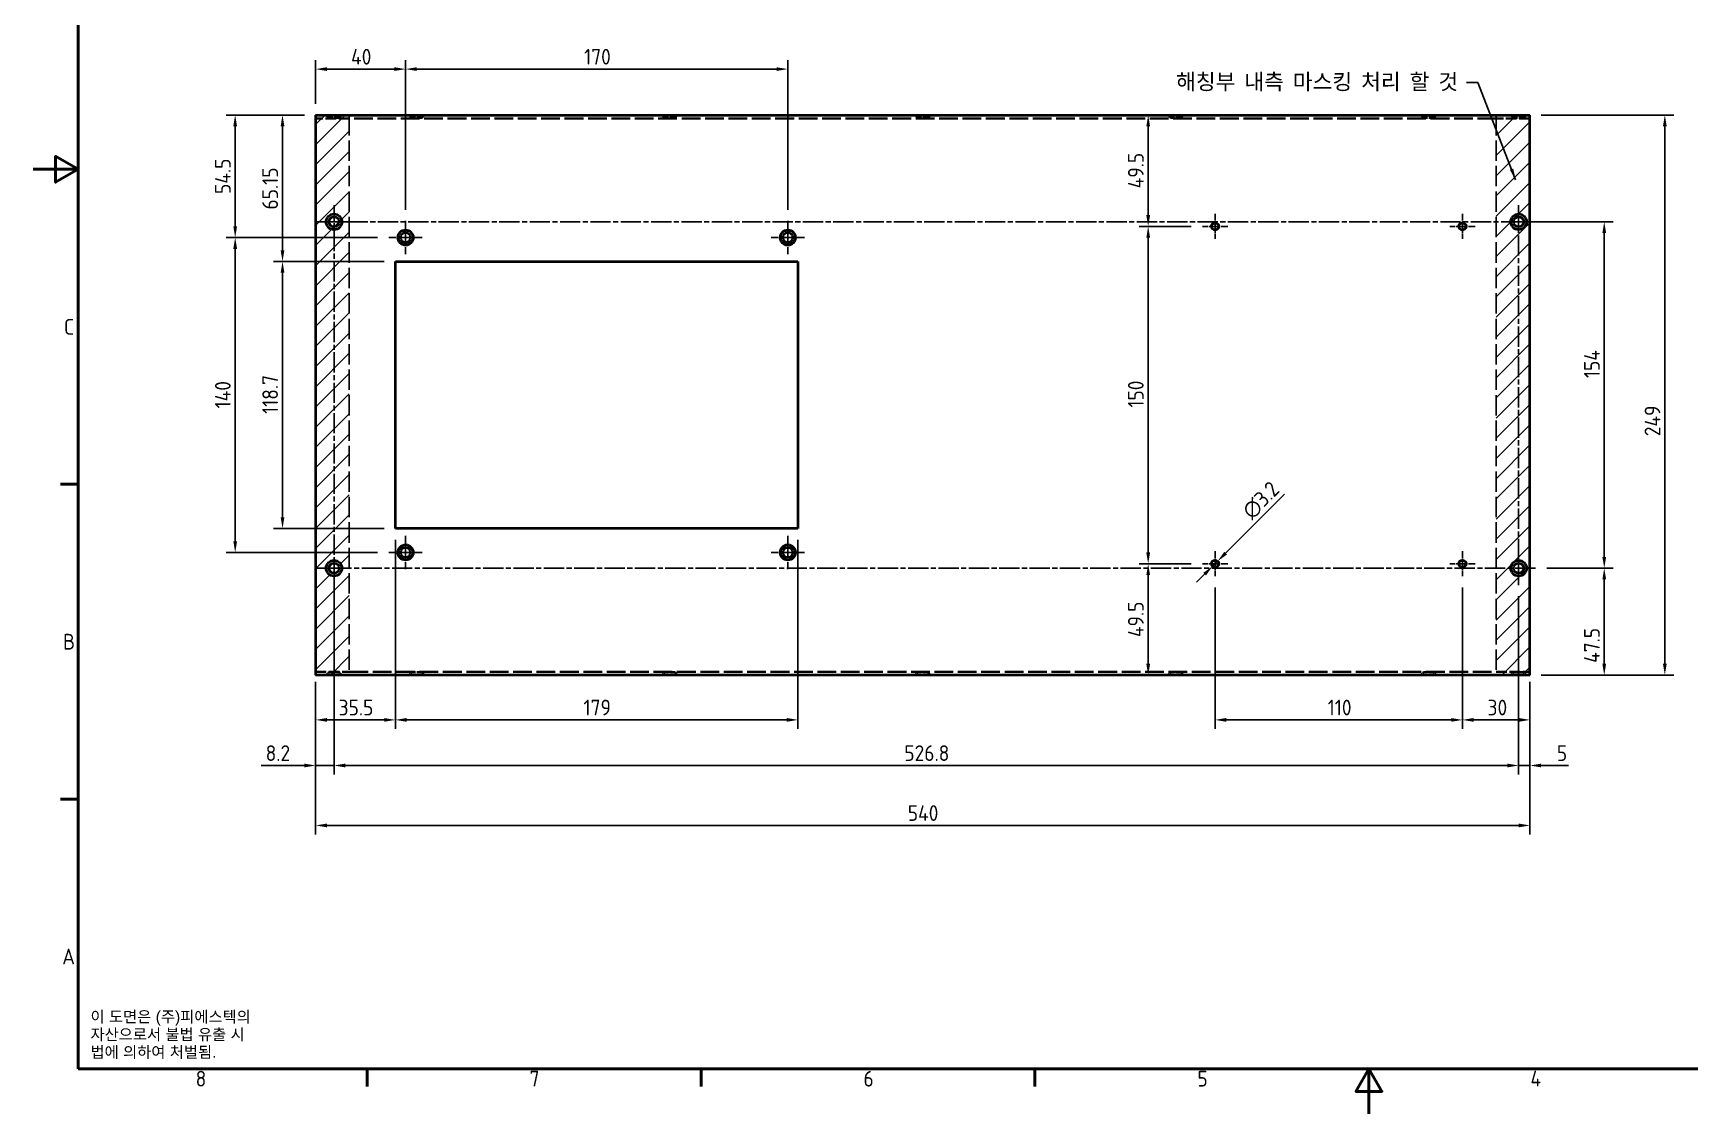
# Model space of a CAD drawing. Header units: millimetres. Extents: x 0 to 1188, y 0 to 840.
# Drawn here: x 0 to 737, y 0 to 481 of the extents above; entities that cross this region are included whole.
import ezdxf

# ---------------------------------------------------------------- set-up
doc = ezdxf.new("R2010")
doc.units = ezdxf.units.MM
doc.header["$LTSCALE"] = 2
doc.linetypes.add('CHAIN', pattern=[0.3543, 0.2362, -0.0295, 0.0591, -0.0295])
doc.linetypes.add('DASHED', pattern=[0.2067, 0.1654, -0.0413])
doc.layers.get('0').update_dxf_attribs({"color": 3, "lineweight": 25})
for name, color, linetype, lineweight in [('가려진 것(ISO)', 2, 'DASHED', 35), ('가시적인 것(ISO)', 3, 'Continuous', 40), ('경계(ISO)', 7, 'Continuous', 50), ('기호(ISO)', 5, 'Continuous', 25), ('스케치 형상(ISO)', 3, 'Continuous', 25), ('중심 표식(ISO)', 1, 'Continuous', 25), ('중심선(ISO)', 1, 'Continuous', 25), ('치수(ISO)', 2, 'Continuous', 25), ('해치(ISO)', 7, 'Continuous', 18)]:
    doc.layers.add(name, color=color, linetype=linetype, lineweight=lineweight)
doc.styles.add('문자 텍스트_PSTEK_POSCO', font='isocp.shx')
doc.styles.add('치수 텍스트_PSTEK_POSCO', font='isocp.shx')
doc.dimstyles.new('치수_PSTEK_POSCO', dxfattribs={"dimscale": 2, "dimtxt": 3.5, "dimasz": 2.5, "dimexe": 2, "dimexo": 2.5, "dimgap": 1, "dimtad": 1, "dimrnd": 1e-08, "dimdsep": 46, "dimtxsty": '치수 텍스트_PSTEK_POSCO', "dimcen": 0.09, "dimdle": 10, "dimclrd": 7, "dimclre": 7, "dimclrt": 2, "dimadec": 1, "dimazin": 2, "dimtfac": 1, "dimtmove": 0, "dimatfit": 3, "dimfxl": 0, "dimtolj": 1, "dimlwd": -1, "dimlwe": -1, "dimarcsym": 0})
doc.dimstyles.new('치수_PSTEK_POSCO$7', dxfattribs={"dimscale": 2, "dimtxt": 3.5, "dimasz": 2.5, "dimexe": 2, "dimexo": 2.5, "dimgap": 1, "dimtad": 1, "dimrnd": 1e-08, "dimdsep": 46, "dimtxsty": '치수 텍스트_PSTEK_POSCO', "dimcen": 0.09, "dimdle": 10, "dimclrd": 7, "dimclre": 7, "dimclrt": 2, "dimadec": 1, "dimazin": 2, "dimtfac": 1, "dimtmove": 0, "dimatfit": 3, "dimfxl": 0, "dimtolj": 1, "dimlwd": -1, "dimlwe": -1, "dimarcsym": 0})
pattern_1 = [(45, (0, 0), (-4.49013, 4.49013), [])]

# ---------------------------------------------------------------- blocks, each defined once
blk = doc.blocks.new('경계 Default Border')
at = {"layer": '경계(ISO)'}
for p, q in [((10, 140), (6.1, 140)), ((10, 70), (6.1, 70)), ((74.25, 10), (74.25, 6.1)), ((148.5, 10), (148.5, 6.1)), ((222.75, 10), (222.75, 6.1))]:
    blk.add_line(p, q, dxfattribs=at)
at = {"layer": '경계(ISO)', "flags": 128}
for points in [[(10, 10), (10, 410), (584, 410), (584, 10), (10, 10)], [(0, 210), (10, 210), (5, 212.89), (5, 207.11), (10, 210)], [(297, 0), (297, 10), (294.11, 5), (299.89, 5), (297, 10)]]:
    blk.add_lwpolyline(points, dxfattribs=at)
at = {"layer": '경계(ISO)', "color": 2, "char_height": 3.5, "attachment_point": 7, "style": '문자 텍스트_PSTEK_POSCO'}
for s, insert in [('C', (6.85, 173.22)), ('B', (6.66, 103.22)), ('A', (6.47, 33.24)), ('8', (36.13, 6.07)), ('7', (110.38, 6.09)), ('6', (184.63, 6.07)), ('5', (258.88, 6.07)), ('4', (332.93, 6.1))]:
    blk.add_mtext(s, dxfattribs=dict(at, insert=insert))
blk = doc.blocks.new('*D21')
at = {"layer": 'Defpoints', "color": 0, "transparency": 16777216}
for p in [(125.61, 197.12), (665.61, 197.12), (665.61, 128.24)]:
    blk.add_point(p, dxfattribs=at)
at = {"layer": '치수(ISO)', "color": 7, "transparency": 16777216}
for p, q in [((125.61, 192.12), (125.61, 124.24)), ((665.61, 192.12), (665.61, 124.24)), ((130.61, 128.24), (660.61, 128.24))]:
    blk.add_line(p, q, dxfattribs=at)
for points in [[(130.61, 129.07), (130.61, 127.41), (125.61, 128.24)], [(660.61, 129.07), (660.61, 127.41), (665.61, 128.24)]]:
    blk.add_solid(points, dxfattribs=at)
at = {"layer": '치수(ISO)', "color": 2, "transparency": 16777216, "insert": (388.96, 133.74), "char_height": 7, "attachment_point": 4, "style": '치수 텍스트_PSTEK_POSCO'}
blk.add_mtext('\\A1;540', dxfattribs=at)
blk = doc.blocks.new('*D22')
at = {"layer": 'Defpoints', "color": 0, "transparency": 16777216}
for p in [(665.61, 444.12), (725.61, 444.12), (665.61, 195.12)]:
    blk.add_point(p, dxfattribs=at)
at = {"layer": '치수(ISO)', "color": 7, "transparency": 16777216}
for p, q in [((670.61, 444.12), (729.61, 444.12)), ((725.61, 200.12), (725.61, 439.12)), ((670.61, 195.12), (729.61, 195.12))]:
    blk.add_line(p, q, dxfattribs=at)
for points in [[(724.78, 439.12), (726.44, 439.12), (725.61, 444.12)], [(724.78, 200.12), (726.44, 200.12), (725.61, 195.12)]]:
    blk.add_solid(points, dxfattribs=at)
at = {"layer": '치수(ISO)', "color": 2, "transparency": 16777216, "insert": (720.11, 301.3), "char_height": 7, "attachment_point": 4, "rotation": 90, "style": '치수 텍스트_PSTEK_POSCO'}
blk.add_mtext('\\A1;249', dxfattribs=at)
blk = doc.blocks.new('*D23')
at = {"layer": 'Defpoints', "color": 0, "transparency": 16777216}
for p in [(660.61, 396.62), (668.11, 242.62), (698.67, 242.62)]:
    blk.add_point(p, dxfattribs=at)
at = {"layer": '치수(ISO)', "color": 7, "transparency": 16777216}
for p, q in [((665.61, 396.62), (702.67, 396.62)), ((698.67, 391.62), (698.67, 247.62)), ((673.11, 242.62), (702.67, 242.62))]:
    blk.add_line(p, q, dxfattribs=at)
for points in [[(697.84, 391.62), (699.5, 391.62), (698.67, 396.62)], [(697.84, 247.62), (699.5, 247.62), (698.67, 242.62)]]:
    blk.add_solid(points, dxfattribs=at)
at = {"layer": '치수(ISO)', "color": 2, "transparency": 16777216, "insert": (693.17, 327.17), "char_height": 7, "attachment_point": 4, "rotation": 90, "style": '치수 텍스트_PSTEK_POSCO'}
blk.add_mtext('\\A1;154', dxfattribs=at)
blk = doc.blocks.new('*D24')
at = {"layer": 'Defpoints', "color": 0, "transparency": 16777216}
for p in [(668.11, 242.62), (698.67, 242.62), (665.61, 195.12)]:
    blk.add_point(p, dxfattribs=at)
at = {"layer": '치수(ISO)', "color": 7, "transparency": 16777216}
for p, q in [((673.11, 242.62), (702.67, 242.62)), ((698.67, 200.12), (698.67, 237.62)), ((670.61, 195.12), (702.67, 195.12))]:
    blk.add_line(p, q, dxfattribs=at)
for points in [[(697.84, 237.62), (699.5, 237.62), (698.67, 242.62)], [(697.84, 200.12), (699.5, 200.12), (698.67, 195.12)]]:
    blk.add_solid(points, dxfattribs=at)
at = {"layer": '치수(ISO)', "color": 2, "transparency": 16777216, "insert": (693.17, 200.52), "char_height": 7, "attachment_point": 4, "rotation": 90, "style": '치수 텍스트_PSTEK_POSCO'}
blk.add_mtext('\\A1;47.5', dxfattribs=at)
blk = doc.blocks.new('*D25')
at = {"layer": 'Defpoints', "color": 0, "transparency": 16777216}
for p in [(133.81, 242.62), (660.61, 235.12), (660.61, 154.89)]:
    blk.add_point(p, dxfattribs=at)
at = {"layer": '치수(ISO)', "color": 7, "transparency": 16777216}
for p, q in [((133.81, 237.62), (133.81, 150.89)), ((660.61, 230.12), (660.61, 150.89)), ((138.81, 154.89), (655.61, 154.89))]:
    blk.add_line(p, q, dxfattribs=at)
for points in [[(138.81, 155.73), (138.81, 154.06), (133.81, 154.89)], [(655.61, 155.73), (655.61, 154.06), (660.61, 154.89)]]:
    blk.add_solid(points, dxfattribs=at)
at = {"layer": '치수(ISO)', "color": 2, "transparency": 16777216, "insert": (387.41, 160.39), "char_height": 7, "attachment_point": 4, "style": '치수 텍스트_PSTEK_POSCO'}
blk.add_mtext('\\A1;526.8', dxfattribs=at)
blk = doc.blocks.new('*D26')
at = {"layer": 'Defpoints', "color": 0, "transparency": 16777216}
for p in [(133.81, 242.62), (125.61, 197.12), (125.61, 154.89)]:
    blk.add_point(p, dxfattribs=at)
at = {"layer": '치수(ISO)', "color": 7, "transparency": 16777216}
for p, q in [((133.81, 237.62), (133.81, 150.89)), ((125.61, 192.12), (125.61, 150.89)), ((120.61, 154.89), (101.39, 154.89)), ((133.81, 154.89), (125.61, 154.89)), ((138.81, 154.89), (143.81, 154.89))]:
    blk.add_line(p, q, dxfattribs=at)
for points in [[(120.61, 155.73), (120.61, 154.06), (125.61, 154.89)], [(138.81, 155.73), (138.81, 154.06), (133.81, 154.89)]]:
    blk.add_solid(points, dxfattribs=at)
at = {"layer": '치수(ISO)', "color": 2, "transparency": 16777216, "insert": (103.39, 160.39), "char_height": 7, "attachment_point": 4, "style": '치수 텍스트_PSTEK_POSCO'}
blk.add_mtext('\\A1;8.2', dxfattribs=at)
blk = doc.blocks.new('*D36')
at = {"layer": 'Defpoints', "color": 0, "transparency": 16777216}
for p in [(161.11, 260.27), (340.11, 260.27), (161.11, 175.17)]:
    blk.add_point(p, dxfattribs=at)
at = {"layer": '치수(ISO)', "color": 7, "transparency": 16777216}
for p, q in [((161.11, 255.27), (161.11, 171.17)), ((340.11, 255.27), (340.11, 171.17)), ((335.11, 175.17), (166.11, 175.17))]:
    blk.add_line(p, q, dxfattribs=at)
for points in [[(166.11, 176.01), (166.11, 174.34), (161.11, 175.17)], [(335.11, 176.01), (335.11, 174.34), (340.11, 175.17)]]:
    blk.add_solid(points, dxfattribs=at)
at = {"layer": '치수(ISO)', "color": 2, "transparency": 16777216, "insert": (244.76, 180.67), "char_height": 7, "attachment_point": 4, "style": '치수 텍스트_PSTEK_POSCO'}
blk.add_mtext('\\A1;179', dxfattribs=at)
blk = doc.blocks.new('*D37')
at = {"layer": 'Defpoints', "color": 0, "transparency": 16777216}
for p in [(110.9, 378.97), (161.11, 378.97), (161.11, 260.27)]:
    blk.add_point(p, dxfattribs=at)
at = {"layer": '치수(ISO)', "color": 7, "transparency": 16777216}
for p, q in [((156.11, 378.97), (106.9, 378.97)), ((110.9, 265.27), (110.9, 373.97)), ((156.11, 260.27), (106.9, 260.27))]:
    blk.add_line(p, q, dxfattribs=at)
for points in [[(110.07, 373.97), (111.74, 373.97), (110.9, 378.97)], [(110.07, 265.27), (111.74, 265.27), (110.9, 260.27)]]:
    blk.add_solid(points, dxfattribs=at)
at = {"layer": '치수(ISO)', "color": 2, "transparency": 16777216, "insert": (105.4, 311.22), "char_height": 7, "attachment_point": 4, "rotation": 90, "style": '치수 텍스트_PSTEK_POSCO'}
blk.add_mtext('\\A1;118.7', dxfattribs=at)
blk = doc.blocks.new('*D43')
at = {"layer": 'Defpoints', "color": 0, "transparency": 16777216}
for p in [(161.11, 260.27), (125.61, 195.12), (161.11, 175.17)]:
    blk.add_point(p, dxfattribs=at)
at = {"layer": '치수(ISO)', "color": 7, "transparency": 16777216}
for p, q in [((161.11, 255.27), (161.11, 171.17)), ((125.61, 190.12), (125.61, 171.17)), ((130.61, 175.17), (156.11, 175.17))]:
    blk.add_line(p, q, dxfattribs=at)
for points in [[(130.61, 176.01), (130.61, 174.34), (125.61, 175.17)], [(156.11, 176.01), (156.11, 174.34), (161.11, 175.17)]]:
    blk.add_solid(points, dxfattribs=at)
at = {"layer": '치수(ISO)', "color": 2, "transparency": 16777216, "insert": (135.86, 180.67), "char_height": 7, "attachment_point": 4, "style": '치수 텍스트_PSTEK_POSCO'}
blk.add_mtext('\\A1;35.5', dxfattribs=at)
blk = doc.blocks.new('*D44')
at = {"layer": 'Defpoints', "color": 0, "transparency": 16777216}
for p in [(165.61, 464.54), (125.61, 444.12), (165.61, 397.02)]:
    blk.add_point(p, dxfattribs=at)
at = {"layer": '치수(ISO)', "color": 7, "transparency": 16777216}
for p, q in [((125.61, 449.12), (125.61, 468.54)), ((130.61, 464.54), (160.61, 464.54)), ((165.61, 402.02), (165.61, 468.54))]:
    blk.add_line(p, q, dxfattribs=at)
for points in [[(130.61, 465.37), (130.61, 463.71), (125.61, 464.54)], [(160.61, 465.37), (160.61, 463.71), (165.61, 464.54)]]:
    blk.add_solid(points, dxfattribs=at)
at = {"layer": '치수(ISO)', "color": 2, "transparency": 16777216, "insert": (141.39, 470.04), "char_height": 7, "attachment_point": 4, "style": '치수 텍스트_PSTEK_POSCO'}
blk.add_mtext('\\A1;40', dxfattribs=at)
blk = doc.blocks.new('*D45')
at = {"layer": 'Defpoints', "color": 0, "transparency": 16777216}
for p in [(335.61, 464.54), (165.61, 397.02), (335.61, 397.02)]:
    blk.add_point(p, dxfattribs=at)
at = {"layer": '치수(ISO)', "color": 7, "transparency": 16777216}
for p, q in [((165.61, 402.02), (165.61, 468.54)), ((170.61, 464.54), (330.61, 464.54)), ((335.61, 402.02), (335.61, 468.54))]:
    blk.add_line(p, q, dxfattribs=at)
for points in [[(170.61, 465.37), (170.61, 463.71), (165.61, 464.54)], [(330.61, 465.37), (330.61, 463.71), (335.61, 464.54)]]:
    blk.add_solid(points, dxfattribs=at)
at = {"layer": '치수(ISO)', "color": 2, "transparency": 16777216, "insert": (245.03, 470.04), "char_height": 7, "attachment_point": 4, "style": '치수 텍스트_PSTEK_POSCO'}
blk.add_mtext('\\A1;170', dxfattribs=at)
blk = doc.blocks.new('*D46')
at = {"layer": 'Defpoints', "color": 0, "transparency": 16777216}
for p in [(495.86, 244.62), (520.01, 244.62), (665.61, 195.12)]:
    blk.add_point(p, dxfattribs=at)
at = {"layer": '치수(ISO)', "color": 7, "transparency": 16777216}
for p, q in [((515.01, 244.62), (491.86, 244.62)), ((495.86, 200.12), (495.86, 239.62))]:
    blk.add_line(p, q, dxfattribs=at)
for points in [[(495.03, 239.62), (496.7, 239.62), (495.86, 244.62)], [(495.03, 200.12), (496.7, 200.12), (495.86, 195.12)]]:
    blk.add_solid(points, dxfattribs=at)
at = {"layer": '치수(ISO)', "color": 2, "transparency": 16777216, "insert": (490.36, 211.99), "char_height": 7, "attachment_point": 4, "rotation": 90, "style": '치수 텍스트_PSTEK_POSCO'}
blk.add_mtext('\\A1;49.5', dxfattribs=at)
blk = doc.blocks.new('*D47')
at = {"layer": 'Defpoints', "color": 0, "transparency": 16777216}
for p in [(495.86, 394.62), (520.01, 394.62), (520.01, 244.62)]:
    blk.add_point(p, dxfattribs=at)
at = {"layer": '치수(ISO)', "color": 7, "transparency": 16777216}
for p, q in [((515.01, 394.62), (491.86, 394.62)), ((495.86, 249.62), (495.86, 389.62)), ((515.01, 244.62), (491.86, 244.62))]:
    blk.add_line(p, q, dxfattribs=at)
for points in [[(495.03, 389.62), (496.7, 389.62), (495.86, 394.62)], [(495.03, 249.62), (496.7, 249.62), (495.86, 244.62)]]:
    blk.add_solid(points, dxfattribs=at)
at = {"layer": '치수(ISO)', "color": 2, "transparency": 16777216, "insert": (490.36, 314.03), "char_height": 7, "attachment_point": 4, "rotation": 90, "style": '치수 텍스트_PSTEK_POSCO'}
blk.add_mtext('\\A1;150', dxfattribs=at)
blk = doc.blocks.new('*D48')
at = {"layer": 'Defpoints', "color": 0, "transparency": 16777216}
for p in [(495.86, 444.12), (665.61, 444.12), (520.01, 394.62)]:
    blk.add_point(p, dxfattribs=at)
at = {"layer": '치수(ISO)', "color": 7, "transparency": 16777216}
for p, q in [((495.86, 399.62), (495.86, 439.12)), ((515.01, 394.62), (491.86, 394.62))]:
    blk.add_line(p, q, dxfattribs=at)
for points in [[(495.03, 439.12), (496.7, 439.12), (495.86, 444.12)], [(495.03, 399.62), (496.7, 399.62), (495.86, 394.62)]]:
    blk.add_solid(points, dxfattribs=at)
at = {"layer": '치수(ISO)', "color": 2, "transparency": 16777216, "insert": (490.36, 411.53), "char_height": 7, "attachment_point": 4, "rotation": 90, "style": '치수 텍스트_PSTEK_POSCO'}
blk.add_mtext('\\A1;49.5', dxfattribs=at)
blk = doc.blocks.new('*D49')
at = {"layer": 'Defpoints', "color": 0, "transparency": 16777216}
for p in [(525.61, 239.02), (635.61, 239.02), (635.61, 175.17)]:
    blk.add_point(p, dxfattribs=at)
at = {"layer": '치수(ISO)', "color": 7, "transparency": 16777216}
for p, q in [((525.61, 234.02), (525.61, 171.17)), ((635.61, 234.02), (635.61, 171.17)), ((530.61, 175.17), (630.61, 175.17))]:
    blk.add_line(p, q, dxfattribs=at)
for points in [[(530.61, 176.01), (530.61, 174.34), (525.61, 175.17)], [(630.61, 176.01), (630.61, 174.34), (635.61, 175.17)]]:
    blk.add_solid(points, dxfattribs=at)
at = {"layer": '치수(ISO)', "color": 2, "transparency": 16777216, "insert": (575.69, 180.67), "char_height": 7, "attachment_point": 4, "style": '치수 텍스트_PSTEK_POSCO'}
blk.add_mtext('\\A1;110', dxfattribs=at)
blk = doc.blocks.new('*D50')
at = {"layer": 'Defpoints', "color": 0, "transparency": 16777216}
for p in [(635.61, 239.02), (665.61, 195.12), (665.61, 175.17)]:
    blk.add_point(p, dxfattribs=at)
at = {"layer": '치수(ISO)', "color": 7, "transparency": 16777216}
for p, q in [((635.61, 234.02), (635.61, 171.17)), ((665.61, 190.12), (665.61, 171.17)), ((640.61, 175.17), (660.61, 175.17))]:
    blk.add_line(p, q, dxfattribs=at)
for points in [[(640.61, 176.01), (640.61, 174.34), (635.61, 175.17)], [(660.61, 176.01), (660.61, 174.34), (665.61, 175.17)]]:
    blk.add_solid(points, dxfattribs=at)
at = {"layer": '치수(ISO)', "color": 2, "transparency": 16777216, "insert": (646.78, 180.67), "char_height": 7, "attachment_point": 4, "style": '치수 텍스트_PSTEK_POSCO'}
blk.add_mtext('\\A1;30', dxfattribs=at)
blk = doc.blocks.new('*D51')
at = {"layer": 'Defpoints', "color": 0, "transparency": 16777216}
for p in [(660.61, 235.12), (665.61, 195.12), (665.61, 154.89)]:
    blk.add_point(p, dxfattribs=at)
at = {"layer": '치수(ISO)', "color": 7, "transparency": 16777216}
for p, q in [((660.61, 230.12), (660.61, 150.89)), ((665.61, 190.12), (665.61, 150.89)), ((655.61, 154.89), (650.61, 154.89)), ((660.61, 154.89), (665.61, 154.89)), ((670.61, 154.89), (682.7, 154.89))]:
    blk.add_line(p, q, dxfattribs=at)
for points in [[(655.61, 155.73), (655.61, 154.06), (660.61, 154.89)], [(670.61, 155.73), (670.61, 154.06), (665.61, 154.89)]]:
    blk.add_solid(points, dxfattribs=at)
at = {"layer": '치수(ISO)', "color": 2, "transparency": 16777216, "insert": (677.61, 160.39), "char_height": 7, "attachment_point": 4, "style": '치수 텍스트_PSTEK_POSCO'}
blk.add_mtext('\\A1;5', dxfattribs=at)
blk = doc.blocks.new('*D52')
at = {"layer": 'Defpoints', "color": 0, "transparency": 16777216}
for p in [(158.21, 389.62), (89.85, 249.62), (158.21, 249.62)]:
    blk.add_point(p, dxfattribs=at)
at = {"layer": '치수(ISO)', "color": 7, "transparency": 16777216}
for p, q in [((153.21, 389.62), (85.85, 389.62)), ((89.85, 384.62), (89.85, 254.62)), ((153.21, 249.62), (85.85, 249.62))]:
    blk.add_line(p, q, dxfattribs=at)
for points in [[(89.02, 384.62), (90.69, 384.62), (89.85, 389.62)], [(89.02, 254.62), (90.69, 254.62), (89.85, 249.62)]]:
    blk.add_solid(points, dxfattribs=at)
at = {"layer": '치수(ISO)', "color": 2, "transparency": 16777216, "insert": (84.35, 313.66), "char_height": 7, "attachment_point": 4, "rotation": 90, "style": '치수 텍스트_PSTEK_POSCO'}
blk.add_mtext('\\A1;140', dxfattribs=at)
blk = doc.blocks.new('*D53')
at = {"layer": 'Defpoints', "color": 0, "transparency": 16777216}
for p in [(89.85, 444.12), (125.61, 444.12), (158.21, 389.62)]:
    blk.add_point(p, dxfattribs=at)
at = {"layer": '치수(ISO)', "color": 7, "transparency": 16777216}
for p, q in [((120.61, 444.12), (85.85, 444.12)), ((89.85, 394.62), (89.85, 439.12)), ((153.21, 389.62), (85.85, 389.62))]:
    blk.add_line(p, q, dxfattribs=at)
for points in [[(89.02, 439.12), (90.69, 439.12), (89.85, 444.12)], [(89.02, 394.62), (90.69, 394.62), (89.85, 389.62)]]:
    blk.add_solid(points, dxfattribs=at)
at = {"layer": '치수(ISO)', "color": 2, "transparency": 16777216, "insert": (84.35, 409.02), "char_height": 7, "attachment_point": 4, "rotation": 90, "style": '치수 텍스트_PSTEK_POSCO'}
blk.add_mtext('\\A1;54.5', dxfattribs=at)
blk = doc.blocks.new('*D54')
at = {"layer": 'Defpoints', "color": 0, "transparency": 16777216}
for p in [(110.9, 444.12), (125.61, 444.12), (161.11, 378.97)]:
    blk.add_point(p, dxfattribs=at)
at = {"layer": '치수(ISO)', "color": 7, "transparency": 16777216}
for p, q in [((120.61, 444.12), (106.9, 444.12)), ((110.9, 383.97), (110.9, 439.12)), ((156.11, 378.97), (106.9, 378.97))]:
    blk.add_line(p, q, dxfattribs=at)
for points in [[(110.07, 439.12), (111.74, 439.12), (110.9, 444.12)], [(110.07, 383.97), (111.74, 383.97), (110.9, 378.97)]]:
    blk.add_solid(points, dxfattribs=at)
at = {"layer": '치수(ISO)', "color": 2, "transparency": 16777216, "insert": (105.4, 402.09), "char_height": 7, "attachment_point": 4, "rotation": 90, "style": '치수 텍스트_PSTEK_POSCO'}
blk.add_mtext('\\A1;65.15', dxfattribs=at)
blk = doc.blocks.new('*D55')
at = {"layer": 'Defpoints', "color": 0, "transparency": 16777216}
for p in [(524.48, 243.48), (526.74, 245.75)]:
    blk.add_point(p, dxfattribs=at)
at = {"layer": '치수(ISO)', "color": 7, "transparency": 16777216}
for p, q in [((530.28, 249.28), (556.54, 275.54)), ((524.48, 243.48), (526.74, 245.75)), ((520.94, 239.95), (517.41, 236.41))]:
    blk.add_line(p, q, dxfattribs=at)
for points in [[(520.35, 240.54), (521.53, 239.36), (524.48, 243.48)], [(529.69, 249.87), (530.87, 248.69), (526.74, 245.75)]]:
    blk.add_solid(points, dxfattribs=at)
at = {"layer": '치수(ISO)', "color": 2, "transparency": 16777216, "insert": (539.55, 266.34), "char_height": 7, "attachment_point": 4, "rotation": 45, "style": '치수 텍스트_PSTEK_POSCO'}
blk.add_mtext('\\A1;∅3.2', dxfattribs=at)

msp = doc.modelspace()

# ---------------------------------------------------------------- hatches: boundary and pattern name
at = {"layer": '해치(ISO)'}
h = msp.add_hatch(dxfattribs=at)
h.set_pattern_fill('ANSI31', color=1, scale=50.8, style=0)
h.set_pattern_definition(pattern_1)
edge = h.paths.add_edge_path(flags=0)
edge.add_arc((133.8094, 242.616), 3.5, 0, 360)
h.paths.add_polyline_path([(125.6094, 444.116), (125.6094, 195.116), (140.6094, 195.116), (140.6094, 444.116)])
h = msp.add_hatch(dxfattribs=at)
h.set_pattern_fill('ANSI31', color=1, scale=50.8, style=0)
h.set_pattern_definition(pattern_1)
h.paths.add_polyline_path([(650.6094, 195.116), (665.6094, 195.116), (665.6094, 444.116), (650.6094, 444.116)])

# ---------------------------------------------------------------- linework, layer by layer
at = {"layer": '가려진 것(ISO)', "ltscale": 14.285125}
for p, q in [((140.6094, 442.616), (125.6094, 442.616)), ((665.6094, 442.616), (650.6094, 442.616)), ((125.6094, 196.616), (140.6094, 196.616)), ((650.6094, 196.616), (665.6094, 196.616))]:
    msp.add_line(p, q, dxfattribs=at)
at = {"layer": '가려진 것(ISO)', "ltscale": 1.68343}
for p, q in [((131.5594, 442.866), (130.3094, 444.116)), ((136.0594, 442.866), (137.3094, 444.116)), ((168.3594, 442.866), (167.1094, 444.116)), ((172.8594, 442.866), (174.1094, 444.116)), ((280.8594, 442.866), (279.6094, 444.116)), ((285.3594, 442.866), (286.6094, 444.116)), ((393.3594, 442.866), (392.1094, 444.116)), ((397.8594, 442.866), (399.1094, 444.116)), ((505.8594, 442.866), (504.6094, 444.116)), ((510.3594, 442.866), (511.6094, 444.116)), ((618.3594, 442.866), (617.1094, 444.116)), ((622.8594, 442.866), (624.1094, 444.116)), ((658.3594, 442.866), (657.1094, 444.116)), ((662.8594, 442.866), (664.1094, 444.116)), ((131.5594, 196.366), (130.3094, 195.116)), ((136.0594, 196.366), (137.3094, 195.116)), ((168.3594, 196.366), (167.1094, 195.116)), ((172.8594, 196.366), (174.1094, 195.116)), ((280.8594, 196.366), (279.6094, 195.116)), ((285.3594, 196.366), (286.6094, 195.116)), ((393.3594, 196.366), (392.1094, 195.116)), ((397.8594, 196.366), (399.1094, 195.116)), ((505.8594, 196.366), (504.6094, 195.116)), ((510.3594, 196.366), (511.6094, 195.116)), ((618.3594, 196.366), (617.1094, 195.116)), ((622.8594, 196.366), (624.1094, 195.116)), ((658.3594, 196.366), (657.1094, 195.116)), ((662.8594, 196.366), (664.1094, 195.116))]:
    msp.add_line(p, q, dxfattribs=at)
at = {"layer": '가려진 것(ISO)', "ltscale": 6.731654}
for p, q in [((136.0594, 442.866), (131.5594, 442.866)), ((172.8594, 442.866), (168.3594, 442.866)), ((285.3594, 442.866), (280.8594, 442.866)), ((397.8594, 442.866), (393.3594, 442.866)), ((510.3594, 442.866), (505.8594, 442.866)), ((622.8594, 442.866), (618.3594, 442.866)), ((662.8594, 442.866), (658.3594, 442.866)), ((136.0594, 196.366), (131.5594, 196.366)), ((172.8594, 196.366), (168.3594, 196.366)), ((285.3594, 196.366), (280.8594, 196.366)), ((397.8594, 196.366), (393.3594, 196.366)), ((510.3594, 196.366), (505.8594, 196.366)), ((622.8594, 196.366), (618.3594, 196.366)), ((662.8594, 196.366), (658.3594, 196.366))]:
    msp.add_line(p, q, dxfattribs=at)
at = {"layer": '가려진 것(ISO)', "ltscale": 0.237987}
for p, q in [((131.5594, 442.616), (131.5594, 442.866)), ((136.0594, 442.616), (136.0594, 442.866)), ((168.3594, 442.616), (168.3594, 442.866)), ((172.8594, 442.616), (172.8594, 442.866)), ((280.8594, 442.616), (280.8594, 442.866)), ((285.3594, 442.616), (285.3594, 442.866)), ((393.3594, 442.616), (393.3594, 442.866)), ((397.8594, 442.616), (397.8594, 442.866)), ((505.8594, 442.616), (505.8594, 442.866)), ((510.3594, 442.616), (510.3594, 442.866)), ((618.3594, 442.616), (618.3594, 442.866)), ((622.8594, 442.616), (622.8594, 442.866)), ((658.3594, 442.616), (658.3594, 442.866)), ((662.8594, 442.616), (662.8594, 442.866)), ((131.5594, 196.366), (131.5594, 196.616)), ((136.0594, 196.366), (136.0594, 196.616)), ((168.3594, 196.366), (168.3594, 196.616)), ((172.8594, 196.366), (172.8594, 196.616)), ((280.8594, 196.366), (280.8594, 196.616)), ((285.3594, 196.366), (285.3594, 196.616)), ((393.3594, 196.366), (393.3594, 196.616)), ((397.8594, 196.366), (397.8594, 196.616)), ((505.8594, 196.366), (505.8594, 196.616)), ((510.3594, 196.366), (510.3594, 196.616)), ((618.3594, 196.366), (618.3594, 196.616)), ((622.8594, 196.366), (622.8594, 196.616)), ((658.3594, 196.366), (658.3594, 196.616)), ((662.8594, 196.366), (662.8594, 196.616))]:
    msp.add_line(p, q, dxfattribs=at)
at = {"layer": '가려진 것(ISO)', "ltscale": 25.176979}
for p, q in [((650.6094, 442.616), (140.6094, 442.616)), ((140.6094, 196.616), (650.6094, 196.616))]:
    msp.add_line(p, q, dxfattribs=at)
at = {"layer": '가시적인 것(ISO)'}
for p, q in [((125.6094, 444.116), (665.6094, 444.116)), ((125.6094, 444.116), (125.6094, 442.116)), ((125.6094, 442.116), (125.6094, 197.116)), ((665.6094, 442.116), (665.6094, 444.116)), ((665.6094, 197.116), (665.6094, 442.116)), ((161.1094, 378.966), (340.1094, 378.966)), ((161.1094, 260.266), (161.1094, 378.966)), ((340.1094, 378.966), (340.1094, 260.266)), ((340.1094, 260.266), (161.1094, 260.266)), ((125.6094, 197.116), (125.6094, 195.116)), ((665.6094, 195.116), (125.6094, 195.116)), ((665.6094, 195.116), (665.6094, 197.116))]:
    msp.add_line(p, q, dxfattribs=at)
for centre, radius in [((133.8094, 396.616), 3.5), ((133.8094, 396.616), 2.25), ((660.6094, 396.616), 3.5), ((660.6094, 396.616), 2.25), ((165.6094, 389.616), 3.4), ((165.6094, 389.616), 2.25), ((335.6094, 389.616), 3.4), ((335.6094, 389.616), 2.25), ((525.6094, 394.616), 1.6), ((635.6094, 394.616), 1.6), ((165.6094, 249.616), 3.4), ((165.6094, 249.616), 2.25), ((335.6094, 249.616), 3.4), ((335.6094, 249.616), 2.25), ((133.8094, 242.616), 3.5), ((133.8094, 242.616), 2.25), ((525.6094, 244.616), 1.6), ((635.6094, 244.616), 1.6), ((660.6094, 242.616), 3.5), ((660.6094, 242.616), 2.25)]:
    msp.add_circle(centre, radius, dxfattribs=at)
at = {"layer": '스케치 형상(ISO)'}
for p, q in [((125.6094, 444.116), (140.6094, 444.116)), ((125.6094, 195.116), (125.6094, 444.116)), ((665.6094, 444.116), (650.6094, 444.116)), ((665.6094, 195.116), (665.6094, 444.116)), ((140.6094, 195.116), (125.6094, 195.116)), ((650.6094, 195.116), (665.6094, 195.116))]:
    msp.add_line(p, q, dxfattribs=at)
at = {"layer": '스케치 형상(ISO)', "color": 2, "linetype": 'DASHED', "ltscale": 27.378283}
for p, q in [((140.6094, 444.116), (140.6094, 195.116)), ((650.6094, 444.116), (650.6094, 195.116))]:
    msp.add_line(p, q, dxfattribs=at)
at = {"layer": '중심 표식(ISO)', "linetype": 'CHAIN', "ltscale": 6.222661}
for p, q in [((525.6094, 400.216), (525.6094, 389.016)), ((635.6094, 400.216), (635.6094, 389.016)), ((531.2094, 394.616), (520.0094, 394.616)), ((641.2094, 394.616), (630.0094, 394.616)), ((531.2094, 244.616), (520.0094, 244.616)), ((525.6094, 250.216), (525.6094, 239.016)), ((641.2094, 244.616), (630.0094, 244.616)), ((635.6094, 250.216), (635.6094, 239.016))]:
    msp.add_line(p, q, dxfattribs=at)
at = {"layer": '중심 표식(ISO)', "linetype": 'CHAIN', "ltscale": 8.333956}
for p, q in [((126.3094, 396.616), (141.3094, 396.616)), ((668.1094, 396.616), (653.1094, 396.616)), ((660.6094, 235.116), (660.6094, 250.116)), ((126.3094, 242.616), (141.3094, 242.616))]:
    msp.add_line(p, q, dxfattribs=at)
at = {"layer": '중심 표식(ISO)', "linetype": 'CHAIN', "ltscale": 8.222835}
for p, q in [((165.6094, 397.016), (165.6094, 382.216)), ((335.6094, 397.016), (335.6094, 382.216)), ((173.0094, 389.616), (158.2094, 389.616)), ((343.0094, 389.616), (328.2094, 389.616)), ((165.6094, 257.016), (165.6094, 242.216)), ((335.6094, 257.016), (335.6094, 242.216)), ((173.0094, 249.616), (158.2094, 249.616)), ((343.0094, 249.616), (328.2094, 249.616))]:
    msp.add_line(p, q, dxfattribs=at)
at = {"layer": '중심선(ISO)', "linetype": 'CHAIN', "ltscale": 19.051651}
for p, q in [((133.8094, 235.116), (133.8094, 404.116)), ((660.6094, 404.116), (660.6094, 235.116)), ((126.3094, 396.616), (668.1094, 396.616)), ((668.1094, 242.616), (126.3094, 242.616))]:
    msp.add_line(p, q, dxfattribs=at)

# ---------------------------------------------------------------- block references
at = {"xscale": 2, "yscale": 2, "zscale": 2}
msp.add_blockref('경계 Default Border', (0, 0), dxfattribs=at)

# ---------------------------------------------------------------- texts
at = {"layer": '기호(ISO)', "color": 2, "insert": (508.2765, 458.5604), "char_height": 6.9999999, "width": 127.12439, "attachment_point": 4, "style": '치수 텍스트_PSTEK_POSCO'}
msp.add_mtext('{\\fSystem|b0|i0;\\H7.0000;해칭부\\fISOCP|b0|i0;\\H7.0000; \\fSystem|b0|i0;\\H7.0000;내측\\fISOCP|b0|i0;\\H7.0000; \\fSystem|b0|i0;\\H7.0000;마스킹\\fISOCP|b0|i0;\\H7.0000; \\fSystem|b0|i0;\\H7.0000;처리\\fISOCP|b0|i0;\\H7.0000; \\fSystem|b0|i0;\\H7.0000;할\\fISOCP|b0|i0;\\H7.0000; \\fSystem|b0|i0;\\H7.0000;것}', dxfattribs=at)
at = {"layer": '기호(ISO)', "color": 2, "insert": (25.5102, 35.068), "char_height": 5, "width": 78.612207, "attachment_point": 4, "line_spacing_factor": 0.944221, "style": '문자 텍스트_PSTEK_POSCO'}
msp.add_mtext('{\\fArial|b0|i0;\\H5.0000;이 도면은 (주)피에스텍의\\P자산으로서 불법 유출 시 \\P법에 의하여 처벌됨.}', dxfattribs=at)

# ---------------------------------------------------------------- dimensions: what is measured, and where the dimension line sits
at = {"layer": '치수(ISO)', "color": 7}
for base, p1, p2, angle, override, picture, middle in [((165.6094, 464.54), (125.6094, 444.116), (165.6094, 397.016), 180, {"dimdec": 2, "dimtp": 0, "dimtm": 0, "dimtdec": 2, "dimtofl": 0, "dimatfit": 1}, '*D44', (145.5894, 464.54)), ((335.6094, 464.54), (165.6094, 397.016), (335.6094, 397.016), 180, {"dimdec": 2, "dimtp": 0, "dimtm": 0, "dimtdec": 2, "dimtofl": 0, "dimatfit": 1}, '*D45', (250.6294, 464.54)), ((89.8538, 444.116), (158.2094, 389.616), (125.6094, 444.116), 90, {"dimdec": 2, "dimtp": 0, "dimtm": 0, "dimtdec": 2, "dimtofl": 0, "dimatfit": 1}, '*D53', (89.8538, 416.866)), ((110.9026, 444.116), (161.1094, 378.966), (125.6094, 444.116), 270, {"dimdec": 2, "dimtp": 0, "dimtm": 0, "dimtdec": 2, "dimtofl": 0, "dimatfit": 1}, '*D54', (110.9026, 411.541)), ((495.8637, 444.116), (520.0094, 394.616), (665.6094, 444.116), 90, {"dimdec": 2, "dimse2": 1, "dimtp": 0, "dimtm": 0, "dimtdec": 2, "dimtofl": 0, "dimatfit": 1}, '*D48', (495.8637, 419.386)), ((725.6094, 444.116), (665.6094, 195.116), (665.6094, 444.116), 270, {"dimdec": 2, "dimtp": 0, "dimtm": 0, "dimtdec": 2, "dimtofl": 0, "dimatfit": 1}, '*D22', (725.6094, 308.2863)), ((495.8637, 394.616), (520.0094, 244.616), (520.0094, 394.616), 90, {"dimdec": 2, "dimtp": 0, "dimtm": 0, "dimtdec": 2, "dimtofl": 0, "dimatfit": 1}, '*D47', (495.8637, 319.636)), ((698.6699, 242.616), (660.6094, 396.616), (668.1094, 242.616), 90, {"dimdec": 2, "dimtp": 0, "dimtm": 0, "dimtdec": 2, "dimtofl": 0, "dimatfit": 1}, '*D23', (698.6699, 333.116)), ((89.8538, 249.616), (158.2094, 389.616), (158.2094, 249.616), 90, {"dimdec": 2, "dimtp": 0, "dimtm": 0, "dimtdec": 2, "dimtofl": 0, "dimatfit": 1}, '*D52', (89.8538, 319.616)), ((110.9026, 378.966), (161.1094, 260.266), (161.1094, 378.966), 90, {"dimdec": 2, "dimtp": 0, "dimtm": 0, "dimtdec": 2, "dimtofl": 0, "dimatfit": 1}, '*D37', (110.9026, 319.616)), ((161.1094, 175.1718), (340.1094, 260.266), (161.1094, 260.266), 180, {"dimdec": 2, "dimtp": 0, "dimtm": 0, "dimtdec": 2, "dimtofl": 0, "dimatfit": 1}, '*D36', (250.6094, 175.1718)), ((495.8637, 244.616), (665.6094, 195.116), (520.0094, 244.616), 90, {"dimdec": 2, "dimse1": 1, "dimtp": 0, "dimtm": 0, "dimtdec": 2, "dimtofl": 0, "dimatfit": 1}, '*D46', (495.8637, 219.846)), ((125.6094, 154.8926), (133.8094, 242.616), (125.6094, 197.116), 180, {"dimdec": 2, "dimtp": 0, "dimtm": 0, "dimtdec": 2, "dimtofl": 1, "dimatfit": 1}, '*D26', (108.4992, 154.8926)), ((660.6094, 154.8926), (133.8094, 242.616), (660.6094, 235.116), 180, {"dimdec": 2, "dimtp": 0, "dimtm": 0, "dimtdec": 2, "dimtofl": 0, "dimatfit": 1}, '*D25', (397.2094, 154.8926)), ((635.6094, 175.1718), (525.6094, 239.016), (635.6094, 239.016), 180, {"dimdec": 2, "dimtp": 0, "dimtm": 0, "dimtdec": 2, "dimtofl": 0, "dimatfit": 1}, '*D49', (580.5894, 175.1718)), ((665.6094, 175.1718), (635.6094, 239.016), (665.6094, 195.116), 180, {"dimdec": 2, "dimtp": 0, "dimtm": 0, "dimtdec": 2, "dimtofl": 0, "dimatfit": 1}, '*D50', (650.6294, 175.1718)), ((698.6699, 242.616), (665.6094, 195.116), (668.1094, 242.616), 90, {"dimdec": 2, "dimtp": 0, "dimtm": 0, "dimtdec": 2, "dimtofl": 0, "dimatfit": 1}, '*D24', (698.6699, 208.366)), ((665.6094, 128.2384), (125.6094, 197.116), (665.6094, 197.116), 180, {"dimdec": 2, "dimtp": 0, "dimtm": 0, "dimtdec": 2, "dimtofl": 0, "dimatfit": 1}, '*D21', (395.6094, 128.2384))]:
    dim = msp.add_linear_dim(base=base, p1=p1, p2=p2, angle=angle, dimstyle='치수_PSTEK_POSCO', override=override, dxfattribs=at)
    dim.commit()
    dim.dimension.update_dxf_attribs({"geometry": picture, "text_midpoint": middle, "dimtype": 160})
dim = msp.add_diameter_dim_2p(p1=(524.4781, 243.4846), p2=(526.7408, 245.7474), dimstyle='치수_PSTEK_POSCO', override={"dimdec": 2, "dimlfac": 1, "dimtp": 0, "dimtm": 0, "dimtdec": 2, "dimatfit": 2}, dxfattribs=at)
dim.commit()
dim.dimension.update_dxf_attribs({"geometry": '*D55', "text_midpoint": (549.2824, 268.289), "dimtype": 163})
for base, p1, p2, override, picture, middle in [((161.1094, 175.1718), (125.6094, 195.116), (161.1094, 260.266), {"dimdec": 2, "dimtp": 0, "dimtm": 0, "dimtdec": 2, "dimtofl": 0, "dimatfit": 1}, '*D43', (143.3594, 175.1718)), ((665.6094, 154.8926), (660.6094, 235.116), (665.6094, 195.116), {"dimdec": 2, "dimtp": 0, "dimtm": 0, "dimtdec": 2, "dimtofl": 1, "dimatfit": 1}, '*D51', (679.1544, 154.8926))]:
    dim = msp.add_linear_dim(base=base, p1=p1, p2=p2, dimstyle='치수_PSTEK_POSCO', override=override, dxfattribs=at)
    dim.commit()
    dim.dimension.update_dxf_attribs({"geometry": picture, "text_midpoint": middle, "dimtype": 160})

# ---------------------------------------------------------------- leaders
at = {"layer": '기호(ISO)', "color": 7, "annotation_type": 0, "has_hookline": 1, "hookline_direction": 1, "text_width": 115.6782}
msp.add_leader([(659.2671, 415.359), (642.4009, 458.5604), (637.4009, 458.5604)], dimstyle='치수_PSTEK_POSCO$7', override={"dimtad": 0}, dxfattribs=at)

doc.saveas('drawing.dxf')
